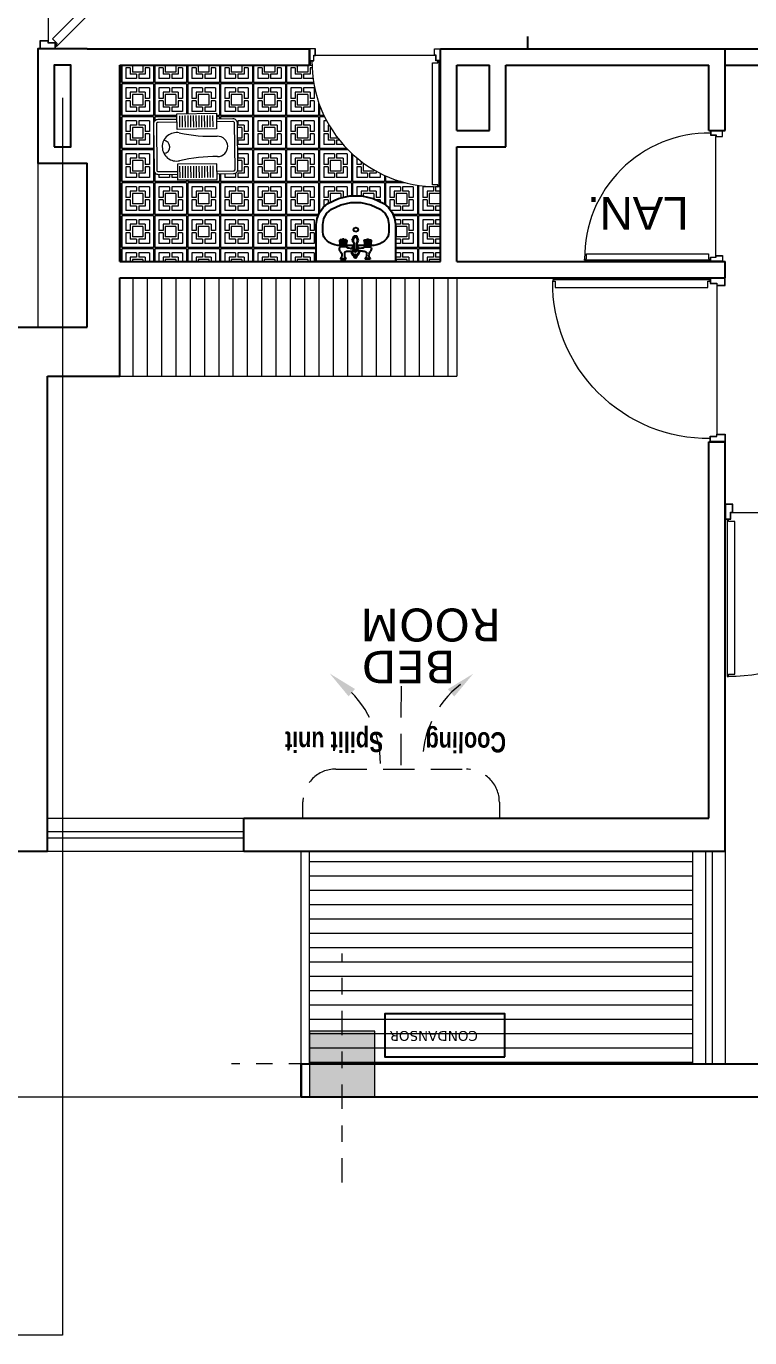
# Model space of a CAD drawing. Header units: inches. Extents: x 70 to 1974, y -315 to 363.
# Drawn here: x 533.98 to 538.4, y -187.96 to -179.96 of the extents above; entities that cross this region are included whole.
import ezdxf

# ---------------------------------------------------------------- set-up
doc = ezdxf.new("R2010")
doc.units = ezdxf.units.IN
doc.header["$MEASUREMENT"] = 0
for name, pattern in [('DASHDOT', [1, 0.5, -0.25, 0, -0.25]), ('DASHED2', [9.525, 6.35, -3.175]), ('HIDDEN', [0.375, 0.25, -0.125])]:
    doc.linetypes.add(name, pattern=pattern)
for name, color, linetype, lineweight in [('1', 19, 'Continuous', 5), ('FURN', 155, 'Continuous', 13), ('hidden line', 252, 'Continuous', 5), ('LAYER1', 8, 'Continuous', 9)]:
    doc.layers.add(name, color=color, linetype=linetype, lineweight=lineweight)
doc.layers.add('AX', color=7, linetype='Continuous', lineweight=18, true_color=0xb7ad8f)
doc.layers.add('moble', color=7, linetype='Continuous', lineweight=5, true_color=0x32414e)
for name, color, linetype in [('fer', 8, 'Continuous'), ('HID', 5, 'HIDDEN'), ('LNS', 55, 'Continuous')]:
    doc.layers.add(name, color=color, linetype=linetype)
doc.styles.add('Italic', font='italic.shx', dxfattribs={"height": 0.7})
doc.styles.get("Standard").update_dxf_attribs({"font": 'arial.ttf'})
doc.styles.add('STYLE7', font='verdana.ttf')

# ---------------------------------------------------------------- blocks, each defined once
blk = doc.blocks.new('DBLDR120K')
at = {"linetype": 'Continuous'}
for p, q in [((-1.1397, -0.0777), (-1.1686, -0.1067)), ((-0.4028, -0.4202), (-0.0603, -0.0777)), ((-0.0603, -0.0777), (-0.0314, -0.1067)), ((-1.18, -0.096), (-1.1857, -0.1017)), ((-1.1857, -0.1017), (-0.9948, -0.2926)), ((-1.169, -0.107), (-1.18, -0.096)), ((-0.0143, -0.1017), (-0.3678, -0.4552)), ((-0.031, -0.107), (-0.02, -0.096)), ((-0.02, -0.096), (-0.0143, -0.1017)), ((-1.0001, -0.2759), (-0.9708, -0.2466)), ((-0.9891, -0.287), (-1.0001, -0.2759)), ((-0.9948, -0.2926), (-0.9891, -0.287)), ((-0.6393, -0.6567), (-0.4028, -0.4202)), ((-0.3678, -0.4552), (-0.6153, -0.7027)), ((-0.61, -0.686), (-0.6393, -0.6567)), ((-0.621, -0.697), (-0.61, -0.686)), ((-0.6153, -0.7027), (-0.621, -0.697))]:
    blk.add_line(p, q, dxfattribs=at)
for p, q in [((-1.1519, -0.0545), (-0.9381, -0.0545)), ((-1.1397, -0.0777), (-0.9708, -0.2466)), ((-0.0481, -0.0545), (-0.8419, -0.0545))]:
    blk.add_line(p, q)
for points in [[(-1.1519, -0.0545), (-1.1519, 0), (-1.2, 0), (-1.2, -0.096), (-1.1644, -0.096), (-1.1644, -0.0545)], [(-0.9381, -0.0545), (-0.9381, 0), (-0.89, 0), (-0.89, -0.096), (-0.9256, -0.096), (-0.9256, -0.0545)], [(-0.8419, -0.0545), (-0.8419, 0), (-0.89, 0), (-0.89, -0.096), (-0.8544, -0.096), (-0.8544, -0.0545)], [(-0.0481, -0.0545), (-0.0481, 0), (0, 0), (0, -0.096), (-0.0356, -0.096), (-0.0356, -0.0545)], [(-1.1539, -0.0525), (-1.1539, -0.002), (-1.198, -0.002), (-1.198, -0.094), (-1.1664, -0.094), (-1.1664, -0.0525)], [(-0.9361, -0.0525), (-0.9361, -0.002), (-0.892, -0.002), (-0.892, -0.094), (-0.9236, -0.094), (-0.9236, -0.0525)], [(-0.8439, -0.0525), (-0.8439, -0.002), (-0.888, -0.002), (-0.888, -0.094), (-0.8564, -0.094), (-0.8564, -0.0525)], [(-0.0461, -0.0525), (-0.0461, -0.002), (-0.002, -0.002), (-0.002, -0.094), (-0.0336, -0.094), (-0.0336, -0.0525)]]:
    blk.add_lwpolyline(points, close=True, dxfattribs=at)
for centre, radius, start, end in [((-1.6655, -0.1105), 0.7756, 8.04146, 8.19069), ((-0.1145, -0.1105), 0.7756, 171.80931, 171.95854), ((-1.154, -0.0815), 0.2645, 300.4974, 3.14148), ((-0.1145, -0.1105), 0.7756, 178.92853, 233.96606)]:
    blk.add_arc(centre, radius, start, end)
blk = doc.blocks.new('DR100K')
at = {"color": 0}
blk.add_line((-0.0463, -0.0524), (-0.9537, -0.0524), dxfattribs=at)
at = {"color": 0, "linetype": 'Continuous'}
for p, q in [((-0.0591, -0.5731), (-0.0591, -0.1073)), ((-0.0591, -0.1073), (-0.0197, -0.1073)), ((-0.0192, -0.1073), (-0.0192, -0.0923)), ((-0.0192, -0.0923), (-0.0115, -0.0923)), ((-0.0115, -0.0923), (-0.0115, -0.5731)), ((-0.0591, -1.0389), (-0.0591, -0.5731)), ((-0.0115, -0.5731), (-0.0115, -1.0539)), ((-0.0197, -1.0389), (-0.0591, -1.0389)), ((-0.0192, -1.0539), (-0.0192, -1.0389)), ((-0.0115, -1.0539), (-0.0192, -1.0539))]:
    blk.add_line(p, q, dxfattribs=at)
for points in [[(-0.9537, -0.0524), (-0.9537, 0), (-1, 0), (-1, -0.0923), (-0.9658, -0.0923), (-0.9658, -0.0524)], [(-0.0463, -0.0524), (-0.0463, 0), (0, 0), (0, -0.0923), (-0.0342, -0.0923), (-0.0342, -0.0524)], [(-0.9557, -0.0505), (-0.9557, -0.0019), (-0.9981, -0.0019), (-0.9981, -0.0904), (-0.9677, -0.0904), (-0.9677, -0.0505)], [(-0.0443, -0.0505), (-0.0443, -0.0019), (-0.0019, -0.0019), (-0.0019, -0.0904), (-0.0323, -0.0904), (-0.0323, -0.0505)]]:
    blk.add_lwpolyline(points, close=True, dxfattribs=at)
blk.add_arc((-0.0294, -0.1026), 0.9514, 179.3821, 270.61611, dxfattribs=at)
blk = doc.blocks.new('KHALAF')
at = {"layer": 'LAYER1', "linetype": 'Continuous'}
for p, q in [((-0.4621, -0.1855), (-0.3784, -0.1855)), ((-0.0131, -0.1855), (-0.0968, -0.1855)), ((-0.4621, -0.2055), (-0.3784, -0.2055)), ((-0.4621, -0.2255), (-0.3784, -0.2255)), ((-0.4621, -0.2455), (-0.3784, -0.2455)), ((-0.4621, -0.2655), (-0.3784, -0.2655)), ((-0.0131, -0.2055), (-0.0968, -0.2055)), ((-0.0131, -0.2255), (-0.0968, -0.2255)), ((-0.0131, -0.2455), (-0.0968, -0.2455)), ((-0.0131, -0.2655), (-0.0968, -0.2655)), ((-0.4621, -0.2855), (-0.3784, -0.2855)), ((-0.4621, -0.3055), (-0.3784, -0.3055)), ((-0.4621, -0.3255), (-0.3784, -0.3255)), ((-0.4621, -0.3455), (-0.3784, -0.3455)), ((-0.4621, -0.3655), (-0.3784, -0.3655)), ((-0.0131, -0.2855), (-0.0968, -0.2855)), ((-0.0131, -0.3055), (-0.0968, -0.3055)), ((-0.0131, -0.3255), (-0.0968, -0.3255)), ((-0.0131, -0.3455), (-0.0968, -0.3455)), ((-0.0131, -0.3655), (-0.0968, -0.3655)), ((-0.4621, -0.3855), (-0.3784, -0.3855)), ((-0.4621, -0.4055), (-0.3784, -0.4055)), ((-0.4621, -0.4255), (-0.3784, -0.4255)), ((-0.0131, -0.3855), (-0.0968, -0.3855)), ((-0.0131, -0.4055), (-0.0968, -0.4055)), ((-0.0131, -0.4255), (-0.0968, -0.4255))]:
    blk.add_line(p, q, dxfattribs=at)
for points in [[(-0.4376, -0.1681), (-0.4376, -0.0312, -0.414214), (-0.4076, -0.0012), (-0.0676, -0.0012, -0.414214), (-0.0376, -0.0312), (-0.0376, -0.1681, -0.414214)], [(-0.4176, -0.1681), (-0.4176, -0.0312, -0.414214), (-0.4076, -0.0212), (-0.0676, -0.0212, -0.414214), (-0.0576, -0.0312), (-0.0576, -0.1681, -0.414214)], [(-0.0376, -0.4529), (-0.0376, -0.5712, -0.414214), (-0.0676, -0.6012), (-0.4076, -0.6012, -0.414214), (-0.4376, -0.5712), (-0.4376, -0.4529)], [(-0.0576, -0.4529), (-0.0576, -0.5712, -0.414214), (-0.0676, -0.5812), (-0.4076, -0.5812, -0.414214), (-0.4176, -0.5712)], [(-0.4176, -0.5712), (-0.4176, -0.4529, -0.414214)]]:
    blk.add_lwpolyline(points, format="xyb", dxfattribs=at)
for points in [[(-0.4768, -0.1681), (-0.4768, -0.4529), (-0.3637, -0.4529), (-0.3637, -0.1681)], [(0.0017, -0.1681), (0.0017, -0.4529), (-0.1114, -0.4529), (-0.1114, -0.1681)]]:
    blk.add_lwpolyline(points, close=True, dxfattribs=at)
for centre, radius, start, end in [((-0.2376, -0.1621), 0.1027, 90, 192.24542), ((-0.2376, -0.0655), 0.0484, 186.9447, 353.0553), ((-0.2376, -0.1621), 0.1027, 347.75458, 90), ((-1.5093, -0.4381), 1.1986, 359.0688, 12.24542), ((1.0341, -0.4381), 1.1986, 167.75458, 180.9312), ((-0.2376, -0.4588), 0.0733, 179.0688, 270), ((-0.2376, -0.4588), 0.0733, 270, 0.9312)]:
    blk.add_arc(centre, radius, start, end, dxfattribs=at)
blk = doc.blocks.new('DASTSHO')
at = {"layer": 'fer', "linetype": 'Continuous'}
h = blk.add_hatch(dxfattribs=at)
h.set_pattern_fill('EMPTY_FILL', color=256, scale=1000000.0, style=0)
h.set_pattern_definition([(0, (1000000, 1000000), (0, 1000000), [1e-05, -1000000])])
h.paths.add_polyline_path([(-0.3, 0), (-0.3, -0.28), (-0.2973, -0.3116), (-0.2894, -0.3424), (-0.2764, -0.3713), (-0.2586, -0.3976), (-0.2368, -0.4206), (-0.2113, -0.4396), (-0.145, -0.4727), (-0.0738, -0.4931), (0, -0.4999), (0.0738, -0.4931), (0.145, -0.4727), (0.2113, -0.4396), (0.2368, -0.4206), (0.2586, -0.3976), (0.2764, -0.3713), (0.2894, -0.3424), (0.2973, -0.3116), (0.3, -0.28), (0.3, 0)], flags=0)
at = {"layer": 'fer', "linetype": 'ByBlock'}
for p, q in [((-0.3, 0), (-0.3, -0.28)), ((-0.27, 0), (-0.3, 0)), ((0.27, 0), (-0.27, 0)), ((0.3, 0), (0.27, 0)), ((0.3, -0.28), (0.3, 0)), ((-0.2417, -0.1886), (-0.2479, -0.206)), ((-0.2315, -0.1722), (-0.2417, -0.1886)), ((-0.2177, -0.1575), (-0.2315, -0.1722)), ((-0.2007, -0.1447), (-0.2177, -0.1575)), ((-0.181, -0.1344), (-0.2007, -0.1447)), ((-0.1592, -0.1267), (-0.181, -0.1344)), ((-0.136, -0.1221), (-0.1592, -0.1267)), ((-0.112, -0.1205), (-0.136, -0.1221)), ((-0.0138, -0.1205), (-0.112, -0.1205)), ((0.112, -0.1205), (0.0075, -0.1205)), ((0.136, -0.1221), (0.112, -0.1205)), ((0.1592, -0.1267), (0.136, -0.1221)), ((0.181, -0.1344), (0.1592, -0.1267)), ((0.2007, -0.1447), (0.181, -0.1344)), ((0.2177, -0.1575), (0.2007, -0.1447)), ((0.2315, -0.1722), (0.2177, -0.1575)), ((0.2417, -0.1886), (0.2315, -0.1722)), ((0.2479, -0.206), (0.2417, -0.1886)), ((-0.2479, -0.206), (-0.25, -0.224)), ((-0.25, -0.224), (-0.25, -0.28)), ((0.25, -0.224), (0.2479, -0.206)), ((0.25, -0.28), (0.25, -0.224))]:
    blk.add_line(p, q, dxfattribs=at)
at = {"layer": 'fer'}
for p, q in [((-0.1161, -0.0184), (-0.0761, -0.0184)), ((-0.1161, -0.0234), (-0.1161, -0.0184)), ((-0.1161, -0.0234), (-0.0761, -0.0234)), ((-0.1161, -0.0234), (-0.1061, -0.0384)), ((-0.1061, -0.0471), (-0.1061, -0.0384)), ((-0.0761, -0.0234), (-0.0861, -0.0384)), ((-0.0861, -0.0709), (-0.0861, -0.0384)), ((-0.0761, -0.0234), (-0.0761, -0.0184)), ((-0.0571, -0.0795), (-0.0229, -0.0795)), ((-0.0142, -0.1177), (-0.026, -0.0656)), ((-0.0161, -0.0545), (0.0098, -0.0545)), ((-0.0117, -0.1399), (-0.0115, -0.0831)), ((0.0054, -0.1399), (0.0052, -0.0831)), ((0.0079, -0.1177), (0.0197, -0.0656)), ((0.0508, -0.0795), (0.0166, -0.0795)), ((0.0698, -0.0234), (0.0698, -0.0184)), ((0.1098, -0.0184), (0.0698, -0.0184)), ((0.0698, -0.0234), (0.0798, -0.0384)), ((0.1098, -0.0234), (0.0698, -0.0234)), ((0.0798, -0.0709), (0.0798, -0.0384)), ((0.1098, -0.0234), (0.0998, -0.0384)), ((0.0998, -0.0471), (0.0998, -0.0384)), ((0.1098, -0.0234), (0.1098, -0.0184)), ((-0.1236, -0.1037), (-0.1179, -0.1127)), ((-0.1231, -0.1604), (-0.1231, -0.153)), ((-0.1228, -0.153), (-0.1179, -0.1214)), ((-0.1228, -0.1604), (-0.1228, -0.153)), ((-0.1202, -0.153), (-0.1158, -0.1214)), ((-0.1202, -0.1604), (-0.1202, -0.153)), ((-0.0731, -0.1644), (-0.1191, -0.1644)), ((-0.1148, -0.1214), (-0.1189, -0.153)), ((-0.1189, -0.1604), (-0.1189, -0.153)), ((-0.1179, -0.1214), (-0.1179, -0.1127)), ((-0.0743, -0.1127), (-0.1179, -0.1127)), ((-0.1179, -0.153), (-0.1139, -0.1214)), ((-0.0743, -0.1214), (-0.1179, -0.1214)), ((-0.1179, -0.1604), (-0.1179, -0.153)), ((-0.1128, -0.1214), (-0.1164, -0.153)), ((-0.1164, -0.1604), (-0.1164, -0.153)), ((-0.1152, -0.153), (-0.1118, -0.1214)), ((-0.1152, -0.1604), (-0.1152, -0.153)), ((-0.1135, -0.153), (-0.1104, -0.1214)), ((-0.1135, -0.1604), (-0.1135, -0.153)), ((-0.1085, -0.153), (-0.1064, -0.1214)), ((-0.1085, -0.1644), (-0.1085, -0.153)), ((-0.1055, -0.153), (-0.1041, -0.1214)), ((-0.1055, -0.1644), (-0.1055, -0.153)), ((-0.1051, -0.1654), (-0.1051, -0.1644)), ((-0.1018, -0.1214), (-0.1027, -0.153)), ((-0.1027, -0.1644), (-0.1027, -0.153)), ((-0.0911, -0.1694), (-0.1011, -0.1694)), ((-0.0982, -0.153), (-0.0982, -0.1214)), ((-0.0982, -0.1644), (-0.0982, -0.153)), ((-0.0982, -0.1644), (-0.0982, -0.153)), ((-0.0961, -0.1644), (-0.0961, -0.1214)), ((-0.094, -0.153), (-0.094, -0.1214)), ((-0.094, -0.1644), (-0.094, -0.153)), ((-0.0904, -0.1214), (-0.0895, -0.153)), ((-0.0895, -0.1644), (-0.0895, -0.153)), ((-0.0867, -0.153), (-0.0881, -0.1214)), ((-0.0871, -0.1654), (-0.0871, -0.1644)), ((-0.0867, -0.1644), (-0.0867, -0.153)), ((-0.0837, -0.153), (-0.0858, -0.1214)), ((-0.0837, -0.1644), (-0.0837, -0.153)), ((-0.0787, -0.153), (-0.0817, -0.1214)), ((-0.077, -0.153), (-0.0804, -0.1214)), ((-0.0794, -0.1214), (-0.0758, -0.153)), ((-0.0787, -0.1604), (-0.0787, -0.153)), ((-0.0743, -0.153), (-0.0783, -0.1214)), ((-0.0774, -0.1214), (-0.0733, -0.153)), ((-0.077, -0.1604), (-0.077, -0.153)), ((-0.072, -0.153), (-0.0764, -0.1214)), ((-0.0758, -0.1604), (-0.0758, -0.153)), ((-0.0729, -0.1114), (-0.0743, -0.1127)), ((-0.0743, -0.1214), (-0.0743, -0.1127)), ((-0.0694, -0.153), (-0.0743, -0.1214)), ((-0.0743, -0.1604), (-0.0743, -0.153)), ((-0.0733, -0.1604), (-0.0733, -0.153)), ((-0.072, -0.1604), (-0.072, -0.153)), ((-0.0694, -0.1604), (-0.0694, -0.153)), ((-0.0691, -0.1604), (-0.0691, -0.153)), ((-0.0611, -0.1037), (-0.0661, -0.1057)), ((-0.0404, -0.0995), (-0.0184, -0.0995)), ((-0.0279, -0.1595), (-0.0128, -0.1962)), ((-0.0128, -0.1962), (0.0065, -0.1962)), ((0.0216, -0.1595), (0.0065, -0.1962)), ((0.0341, -0.0995), (0.012, -0.0995)), ((0.0548, -0.1037), (0.0598, -0.1057)), ((0.0628, -0.1604), (0.0628, -0.153)), ((0.0631, -0.153), (0.068, -0.1214)), ((0.0631, -0.1604), (0.0631, -0.153)), ((0.0656, -0.153), (0.07, -0.1214)), ((0.0656, -0.1604), (0.0656, -0.153)), ((0.0665, -0.1114), (0.068, -0.1127)), ((0.0668, -0.1644), (0.1128, -0.1644)), ((0.0711, -0.1214), (0.067, -0.153)), ((0.067, -0.1604), (0.067, -0.153)), ((0.068, -0.1127), (0.1115, -0.1127)), ((0.068, -0.1214), (0.068, -0.1127)), ((0.068, -0.1214), (0.1115, -0.1214)), ((0.068, -0.153), (0.0719, -0.1214)), ((0.068, -0.1604), (0.068, -0.153)), ((0.0731, -0.1214), (0.0694, -0.153)), ((0.0694, -0.1604), (0.0694, -0.153)), ((0.0707, -0.153), (0.0741, -0.1214)), ((0.0707, -0.1604), (0.0707, -0.153)), ((0.0724, -0.153), (0.0754, -0.1214)), ((0.0724, -0.1604), (0.0724, -0.153)), ((0.0774, -0.153), (0.0794, -0.1214)), ((0.0774, -0.1644), (0.0774, -0.153)), ((0.0803, -0.153), (0.0818, -0.1214)), ((0.0803, -0.1644), (0.0803, -0.153)), ((0.0808, -0.1654), (0.0808, -0.1644)), ((0.084, -0.1214), (0.0831, -0.153)), ((0.0831, -0.1644), (0.0831, -0.153)), ((0.0848, -0.1694), (0.0948, -0.1694)), ((0.0877, -0.153), (0.0877, -0.1214)), ((0.0877, -0.1644), (0.0877, -0.153)), ((0.0898, -0.1644), (0.0898, -0.1214)), ((0.0918, -0.153), (0.0919, -0.1214)), ((0.0918, -0.1644), (0.0918, -0.153)), ((0.0918, -0.1644), (0.0918, -0.153)), ((0.0955, -0.1214), (0.0964, -0.153)), ((0.0964, -0.1644), (0.0964, -0.153)), ((0.0992, -0.153), (0.0978, -0.1214)), ((0.0988, -0.1654), (0.0988, -0.1644)), ((0.0992, -0.1644), (0.0992, -0.153)), ((0.1022, -0.153), (0.1001, -0.1214)), ((0.1022, -0.1644), (0.1022, -0.153)), ((0.1072, -0.153), (0.1041, -0.1214)), ((0.1089, -0.153), (0.1055, -0.1214)), ((0.1065, -0.1214), (0.1101, -0.153)), ((0.1072, -0.1604), (0.1072, -0.153)), ((0.1115, -0.153), (0.1076, -0.1214)), ((0.1084, -0.1214), (0.1126, -0.153)), ((0.1089, -0.1604), (0.1089, -0.153)), ((0.1139, -0.153), (0.1095, -0.1214)), ((0.1101, -0.1604), (0.1101, -0.153)), ((0.1173, -0.1037), (0.1115, -0.1127)), ((0.1115, -0.1214), (0.1115, -0.1127)), ((0.1165, -0.153), (0.1115, -0.1214)), ((0.1115, -0.1604), (0.1115, -0.153)), ((0.1126, -0.1604), (0.1126, -0.153)), ((0.1139, -0.1604), (0.1139, -0.153)), ((0.1165, -0.1604), (0.1165, -0.153)), ((0.1168, -0.1604), (0.1168, -0.153))]:
    blk.add_line(p, q, dxfattribs=at)
at = {"layer": 'fer', "linetype": 'ByBlock'}
for points in [[(-0.3, -0.28), (-0.294, -0.3272), (-0.2764, -0.3713), (-0.2482, -0.4096), (-0.2113, -0.4396)], [(-0.25, -0.28), (-0.2422, -0.3258), (-0.2197, -0.3664), (-0.1849, -0.3972)], [(0.1849, -0.3972), (0.2197, -0.3664), (0.2422, -0.3258), (0.25, -0.28)], [(0.2113, -0.4396), (0.2482, -0.4096), (0.2764, -0.3713), (0.294, -0.3272), (0.3, -0.28)], [(-0.1849, -0.3972), (-0.1147, -0.4307), (-0.0389, -0.4478), (0.0389, -0.4478), (0.1147, -0.4307), (0.1849, -0.3972)], [(-0.2113, -0.4396), (-0.1311, -0.4779), (-0.0444, -0.4975), (0.0444, -0.4975), (0.1311, -0.4779), (0.2113, -0.4396)]]:
    blk.add_lwpolyline(points, dxfattribs=at)
blk.add_lwpolyline([(0, -0.224), (-0.0124, -0.2291), (-0.0175, -0.2415), (-0.0124, -0.2539), (0, -0.259), (0.0124, -0.2539), (0.0175, -0.2415), (0.0124, -0.2291)], close=True, dxfattribs=at)
blk.add_lwpolyline([(0, -0.224), (-0.0124, -0.2291), (-0.0175, -0.2415), (-0.0124, -0.2539), (0, -0.259), (0.0124, -0.2539), (0.0175, -0.2415), (0.0124, -0.2291)], close=True, dxfattribs=at)
at = {"layer": 'fer'}
for centre, radius in [((-0.0032, -0.0409), 0.0131), ((-0.0032, -0.0831), 0.00838), ((-0.0032, -0.0409), 0.00814), ((-0.0032, -0.0831), 0.00638)]:
    blk.add_circle(centre, radius, dxfattribs=at)
for centre, radius, start, end in [((-0.0961, -0.0973), 0.0282, 140.08757, 192.9962), ((-0.1561, -0.0471), 0.05, 320.08757, 0), ((-0.0961, -0.0973), 0.0282, 60.12195, 69.2491), ((-0.0571, -0.0295), 0.05, 240.12195, 270), ((-0.0032, -0.068), 0.0279, 117.5903, 204.3145), ((-0.0161, -0.0645), 0.01, 90, 186.46452), ((-0.0032, -0.068), 0.0279, 335.6855, 62.4097), ((0.0098, -0.0645), 0.01, 353.53548, 90), ((0.0508, -0.0295), 0.05, 270, 299.87805), ((0.0898, -0.0973), 0.0282, 110.7509, 119.87805), ((0.1498, -0.0471), 0.05, 180, 219.91243), ((0.0898, -0.0973), 0.0282, 347.0038, 39.91243), ((-0.1191, -0.1604), 0.004, 180, 270), ((-0.1188, -0.1604), 0.004, 180, 270), ((-0.1162, -0.1604), 0.004, 180, 270), ((-0.1149, -0.1604), 0.004, 180, 270), ((-0.1139, -0.1604), 0.004, 180, 270), ((-0.1124, -0.1604), 0.004, 180, 270), ((-0.1112, -0.1604), 0.004, 180, 270), ((-0.1095, -0.1604), 0.004, 180, 270), ((-0.1011, -0.1654), 0.004, 180, 270), ((-0.0911, -0.1654), 0.004, 270, 0), ((-0.0827, -0.1604), 0.004, 270, 0), ((-0.081, -0.1604), 0.004, 270, 0), ((-0.0798, -0.1604), 0.004, 270, 0), ((-0.0783, -0.1604), 0.004, 270, 0), ((-0.0773, -0.1604), 0.004, 270, 0), ((-0.076, -0.1604), 0.004, 270, 0), ((-0.0734, -0.1604), 0.004, 270, 0), ((-0.0731, -0.1604), 0.004, 270, 0), ((-0.0404, -0.1495), 0.05, 90, 130.39833), ((-0.0032, -0.0914), 0.0279, 196.94333, 246.18728), ((-0.0679, -0.1231), 0.0542, 317.6979, 11.29112), ((0.0251, -0.1613), 0.0425, 149.79225, 221.21885), ((-0.0032, -0.186), 0.005, 221.21885, 318.78115), ((-0.0314, -0.1613), 0.0425, 318.78115, 30.20775), ((0.0616, -0.1231), 0.0542, 168.70888, 222.3021), ((-0.0032, -0.0914), 0.0279, 293.81272, 343.05667), ((0.0341, -0.1495), 0.05, 49.60167, 90), ((0.0668, -0.1604), 0.004, 180, 270), ((0.0671, -0.1604), 0.004, 180, 270), ((0.0696, -0.1604), 0.004, 180, 270), ((0.071, -0.1604), 0.004, 180, 270), ((0.072, -0.1604), 0.004, 180, 270), ((0.0734, -0.1604), 0.004, 180, 270), ((0.0747, -0.1604), 0.004, 180, 270), ((0.0764, -0.1604), 0.004, 180, 270), ((0.0848, -0.1654), 0.004, 180, 270), ((0.0948, -0.1654), 0.004, 270, 0), ((0.1032, -0.1604), 0.004, 270, 0), ((0.1049, -0.1604), 0.004, 270, 0), ((0.1061, -0.1604), 0.004, 270, 0), ((0.1075, -0.1604), 0.004, 270, 0), ((0.1086, -0.1604), 0.004, 270, 0), ((0.1099, -0.1604), 0.004, 270, 0), ((0.1125, -0.1604), 0.004, 270, 0), ((0.1128, -0.1604), 0.004, 270, 0)]:
    blk.add_arc(centre, radius, start, end, dxfattribs=at)
blk = doc.blocks.new('k1')
at = {"true_color": 0x636466}
h = blk.add_hatch(color=251, dxfattribs=at)
h.dxf.hatch_style = 1
h.paths.add_polyline_path([(-461.0846, -161.5584), (-462.6065, -161.5584), (-462.6065, -162.181), (-462.6065, -162.181), (-462.6065, -162.3188), (-462.4682, -162.3188), (-462.4682, -161.6968), (-461.2229, -161.6968), (-461.2229, -162.942), (-461.0846, -162.942), (-461.0846, -162.8037)])
h.paths.add_polyline_path([(-460.3927, -161.6968), (-459.1475, -161.6968), (-459.1475, -162.942), (-457.907, -162.942), (-457.907, -162.8037), (-459.0091, -162.8037), (-459.0091, -161.5584), (-460.5311, -161.5584), (-460.5311, -162.181), (-461.0846, -162.181), (-461.0846, -162.3194), (-460.3927, -162.3194)])
h.paths.add_polyline_path([(-459.7009, -162.3194), (-459.1475, -162.3194), (-459.1475, -162.181), (-459.8393, -162.181), (-459.8393, -162.8037), (-461.0846, -162.8037), (-461.0846, -162.942), (-459.7009, -162.942)], flags=17)
h.paths.add_polyline_path([(-458.3173, -161.6968), (-457.072, -161.6968), (-457.0735, -162.2633), (-457.0043, -162.2633), (-456.9351, -162.2631), (-456.9337, -161.5584), (-458.4557, -161.5584), (-458.4557, -162.181), (-459.0091, -162.181), (-459.0091, -162.3194), (-458.3173, -162.3194)])
h.paths.add_polyline_path([(-457.434, -165.0145), (-453.6596, -165.0145), (-453.6596, -164.5635), (-457.434, -164.5635)], flags=9)
h.paths.add_polyline_path([(-466.4646, -178.781), (-469.7624, -178.781), (-469.7624, -178.172), (-466.4646, -178.172)], flags=9)
h.paths.add_polyline_path([(-465.7865, -177.1188), (-468.3426, -177.1188), (-468.3426, -176.3458), (-465.7865, -176.3458)], flags=9)
h.paths.add_polyline_path([(-466.6372, -172.2588), (-468.4262, -172.2588), (-468.4262, -171.5854), (-466.6372, -171.5854)], flags=9)
h.paths.add_polyline_path([(-467.4058, -174.7927), (-469.1563, -174.7927), (-469.1563, -174.3652), (-467.4058, -174.3652)], flags=9)
h.paths.add_polyline_path([(-466.5791, -173.4899), (-469.3301, -173.4899), (-469.3301, -173.0249), (-466.5791, -173.0249)], flags=9)
h.paths.add_polyline_path([(-469.0047, -195.6182), (-468.5367, -195.6499), (-468.4415, -195.1099), (-468.9095, -195.0782)], flags=9)
h.paths.add_polyline_path([(-465.4248, -183.2086), (-468.8542, -183.2375), (-468.859, -182.6675), (-465.4296, -182.6386)], flags=9)
h.paths.add_polyline_path([(-469.3327, -170.5279), (-465.1389, -170.5279), (-465.1389, -170.0268), (-469.3327, -170.0268)], flags=9)
h.paths.add_polyline_path([(-469.4484, -194.8322), (-468.9804, -194.864), (-468.8852, -194.324), (-469.3532, -194.2922)], flags=9)
h.paths.add_polyline_path([(-467.2761, -194.8572), (-468.7185, -194.8693), (-468.7236, -194.2619), (-467.2812, -194.2497)], flags=9)
h.paths.add_polyline_path([(-464.4483, -194.8452), (-465.6532, -194.8554), (-465.658, -194.2854), (-464.4531, -194.2752)], flags=9)
h.paths.add_polyline_path([(-466.8236, -194.8161), (-465.8001, -194.8479), (-465.7049, -194.3079), (-466.7283, -194.2761)], flags=9)
h.paths.add_polyline_path([(-468.6542, -184.4538), (-467.9788, -184.4761), (-467.9121, -184.093), (-468.5875, -184.0708)], flags=9)
h.paths.add_polyline_path([(-468.0005, -184.2226), (-467.9115, -184.2308), (-467.8869, -184.09), (-467.976, -184.0818)], flags=9)
h.paths.add_polyline_path([(-469.3709, -184.1154), (-469.3068, -184.1217), (-469.2877, -184.0123), (-469.3518, -184.0059)], flags=9)
h.paths.add_polyline_path([(-469.4589, -184.4456), (-469.3558, -184.4539), (-469.3307, -184.3103), (-469.4338, -184.3019)], flags=9)
h.paths.add_polyline_path([(-469.5642, -184.3939), (-468.6423, -184.4137), (-468.583, -184.0728), (-469.5048, -184.053)], flags=9)
h.paths.add_polyline_path([(-468.6139, -183.8392), (-467.9386, -183.8615), (-467.8718, -183.4785), (-468.5472, -183.4562)], flags=9)
h.paths.add_polyline_path([(-467.9602, -183.5893), (-467.8711, -183.5975), (-467.8466, -183.4567), (-467.9356, -183.4486)], flags=9)
h.paths.add_polyline_path([(-469.3753, -183.5029), (-469.3112, -183.5093), (-469.2922, -183.3999), (-469.3563, -183.3935)], flags=9)
h.paths.add_polyline_path([(-469.4633, -183.8331), (-469.3602, -183.8415), (-469.3352, -183.6978), (-469.4383, -183.6895)], flags=9)
h.paths.add_polyline_path([(-469.5687, -183.7814), (-468.6468, -183.8012), (-468.5875, -183.4604), (-469.5093, -183.4406)], flags=9)
h.paths.add_polyline_path([(-464.47, -193.0711), (-466.41, -193.0875), (-466.415, -192.4875), (-464.4751, -192.4711)], flags=9)
h.paths.add_polyline_path([(-464.4471, -179.8895), (-467.4444, -179.9148), (-467.4494, -179.3223), (-464.4521, -179.297)], flags=9)
h.paths.add_polyline_path([(-464.457, -175.972), (-466.6844, -175.9908), (-466.6894, -175.3983), (-464.462, -175.3795)], flags=9)
h.paths.add_polyline_path([(-464.4659, -178.7758), (-466.5484, -178.7933), (-466.5535, -178.1859), (-464.4711, -178.1683)], flags=9)
h.paths.add_polyline_path([(-464.4666, -174.8525), (-466.289, -174.8679), (-466.294, -174.2754), (-464.4716, -174.26)], flags=9)
h.paths.add_polyline_path([(-464.4687, -173.5351), (-466.4711, -173.552), (-466.476, -172.9745), (-464.4735, -172.9576)], flags=9)
h.paths.add_polyline_path([(-464.498, -172.0947), (-465.5354, -172.1034), (-465.539, -171.6759), (-464.5016, -171.6672)], flags=9)
h.paths.add_polyline_path([(-464.487, -190.9788), (-466.5209, -190.9788), (-466.5209, -190.4838), (-464.487, -190.4838)], flags=9)
h.paths.add_polyline_path([(-464.361, -186.5578), (-469.8351, -186.604), (-469.84, -186.0269), (-464.3658, -185.9807)], flags=9)
h.paths.add_polyline_path([(-464.4788, -192.0283), (-465.4211, -192.0283), (-465.4211, -191.4476), (-464.4788, -191.4476)], flags=9)
h.paths.add_polyline_path([(-464.4729, -195.6192), (-466.4129, -195.6356), (-466.4173, -195.1106), (-464.4774, -195.0942)], flags=9)
h.paths.add_polyline_path([(-467.7853, -195.7628), (-468.3703, -195.7628), (-468.3703, -194.9678), (-467.7853, -194.9678)], flags=9)
h.paths.add_polyline_path([(-466.5666, -185.6325), (-467.5813, -185.6325), (-467.5813, -185.1645), (-466.5666, -185.1645)], flags=9)
h.paths.add_polyline_path([(-464.4327, -185.5774), (-466.2107, -185.5924), (-466.2141, -185.194), (-464.436, -185.179)], flags=9)
h.paths.add_polyline_path([(-465.6546, -185.0812), (-469.0091, -185.0812), (-469.0091, -184.6089), (-465.6546, -184.6089)], flags=9)
h.paths.add_polyline_path([(-466.2428, -184.4307), (-467.9102, -184.4448), (-467.9133, -184.0854), (-466.2458, -184.0713)], flags=9)
h.paths.add_polyline_path([(-466.2566, -183.7842), (-467.5346, -183.795), (-467.538, -183.3956), (-466.2599, -183.3848)], flags=9)
h.paths.add_polyline_path([(-465.0273, -184.3294), (-465.4483, -184.3329), (-465.4513, -183.9785), (-465.0303, -183.9749)], flags=9)
h.paths.add_polyline_path([(-464.3973, -183.8968), (-466.0498, -183.9107), (-466.0528, -183.5562), (-464.4003, -183.5423)], flags=9)
h.paths.add_polyline_path([(-464.455, -185.0631), (-465.6467, -185.0732), (-465.6499, -184.6851), (-464.4582, -184.6751)], flags=9)
h.paths.add_polyline_path([(-469.6945, -185.0329), (-469.0256, -185.0536), (-468.9633, -184.7007), (-469.6323, -184.6799)], flags=9)
h.paths.add_polyline_path([(-454.5593, -188.4483), (-454.6086, -188.4483), (-454.6086, -188.3003), (-454.5593, -188.3003)], flags=9)
h.paths.add_polyline_path([(-453.4972, -188.5378), (-454.5503, -188.5378), (-454.5503, -188.1414), (-453.4972, -188.1414)], flags=9)
h.paths.add_polyline_path([(-454.1227, -187.4118), (-454.172, -187.4118), (-454.172, -187.2638), (-454.1227, -187.2638)], flags=9)
h.paths.add_polyline_path([(-453.4705, -187.5187), (-454.1053, -187.5187), (-454.1053, -187.0937), (-453.4705, -187.0937)], flags=9)
h.paths.add_polyline_path([(-453.9631, -180.2095), (-454.0124, -180.2095), (-454.0124, -180.0615), (-453.9631, -180.0615)], flags=9)
h.paths.add_polyline_path([(-453.745, -181.0596), (-453.7944, -181.0596), (-453.7944, -180.9116), (-453.745, -180.9116)], flags=9)
h.paths.add_polyline_path([(-453.8343, -182.0033), (-453.8837, -182.0033), (-453.8837, -181.8553), (-453.8343, -181.8553)], flags=9)
h.paths.add_polyline_path([(-454.2191, -183.8516), (-454.2685, -183.8516), (-454.2685, -183.7036), (-454.2191, -183.7036)], flags=9)
h.paths.add_polyline_path([(-454.3381, -184.7282), (-454.3874, -184.7282), (-454.3874, -184.5803), (-454.3381, -184.5803)], flags=9)
h.paths.add_polyline_path([(-453.4934, -186.5421), (-454.1745, -186.5421), (-454.1745, -186.1171), (-453.4934, -186.1171)], flags=9)
h.paths.add_polyline_path([(-452.9888, -187.4826), (-453.5455, -187.4826), (-453.5455, -187.1401), (-452.9888, -187.1401)], flags=9)
h.paths.add_polyline_path([(-452.9888, -186.4979), (-453.5455, -186.4979), (-453.5455, -186.1555), (-452.9888, -186.1555)], flags=9)
h.paths.add_polyline_path([(-452.9803, -184.8325), (-454.3481, -184.8325), (-454.3481, -184.3829), (-452.9803, -184.3829)], flags=9)
h.paths.add_polyline_path([(-452.9468, -184.0507), (-454.226, -184.0507), (-454.226, -183.5072), (-452.9468, -183.5072)], flags=9)
h.paths.add_polyline_path([(-453.1169, -182.1053), (-453.8089, -182.1053), (-453.8089, -181.6802), (-453.1169, -181.6802)], flags=9)
h.paths.add_polyline_path([(-453.136, -181.1745), (-453.7422, -181.1745), (-453.7422, -180.729), (-453.136, -180.729)], flags=9)
h.paths.add_polyline_path([(-453.001, -180.3219), (-453.9383, -180.3219), (-453.9383, -179.8723), (-453.001, -179.8723)], flags=9)
h.paths.add_polyline_path([(-452.9331, -173.2627), (-456.203, -173.3197), (-456.2193, -172.3875), (-452.9494, -172.3304)], flags=9)
h.paths.add_polyline_path([(-452.992, -185.4166), (-454.0463, -185.4166), (-454.0463, -185.1486), (-452.992, -185.1486)], flags=9)
h.paths.add_polyline_path([(-452.9712, -185.9599), (-453.9002, -185.9599), (-453.9002, -185.69), (-452.9712, -185.69)], flags=9)
h.paths.add_polyline_path([(-452.9423, -190.734), (-453.6863, -190.734), (-453.6863, -190.4296), (-452.9423, -190.4296)], flags=9)
h.paths.add_polyline_path([(-452.9888, -188.5324), (-453.5455, -188.5324), (-453.5455, -188.1899), (-452.9888, -188.1899)], flags=9)
h.paths.add_polyline_path([(-454.1582, -186.4325), (-454.2075, -186.4325), (-454.2075, -186.2845), (-454.1582, -186.2845)], flags=9)
h.paths.add_polyline_path([(-454.4433, -190.8044), (-455.4942, -190.8044), (-455.4942, -190.3918), (-454.4433, -190.3918)], flags=9)
h.paths.add_polyline_path([(-452.955, -190.1558), (-453.7048, -190.1558), (-453.7048, -189.8345), (-452.955, -189.8345)], flags=9)
h.paths.add_polyline_path([(-455.3858, -190.1388), (-454.5791, -190.1388), (-454.5791, -189.8611), (-455.3858, -189.8611)], flags=9)
h.paths.add_polyline_path([(-453.0879, -175.6578), (-455.011, -175.6578), (-455.011, -175.326), (-453.0879, -175.326)], flags=9)
h = blk.add_hatch(color=251, dxfattribs=at)
h.dxf.hatch_style = 1
h.paths.add_polyline_path([(-454.8273, -165.5709), (-455.4496, -165.5709), (-455.4496, -165.7093), (-454.827, -165.7093)])
h.paths.add_polyline_path([(-454.6889, -165.5709), (-454.8273, -165.5709), (-454.827, -165.7093), (-454.6886, -165.7093)])
h.paths.add_polyline_path([(-454.066, -165.5709), (-454.6889, -165.5709), (-454.6886, -165.7093), (-454.2044, -165.7093), (-454.2044, -166.9545), (-454.827, -166.9545), (-454.827, -167.6464), (-454.6886, -167.6464), (-454.6886, -167.0929), (-454.066, -167.0929)])
h.paths.add_polyline_path([(-454.6886, -165.7093), (-454.827, -165.7093), (-454.827, -166.2627), (-455.4496, -166.2627), (-455.4496, -167.7847), (-454.2044, -167.7847), (-454.2044, -169.03), (-454.827, -169.03), (-454.827, -169.7218), (-454.6886, -169.7218), (-454.6886, -169.1683), (-454.066, -169.1683), (-454.066, -167.6464), (-455.3113, -167.6464), (-455.3113, -166.4011), (-454.6886, -166.4011)])
h.paths.add_polyline_path([(-454.6886, -167.7847), (-454.827, -167.7847), (-454.827, -168.3382), (-455.4496, -168.3382), (-455.4496, -169.7218), (-455.3113, -169.7218), (-455.3113, -168.4765), (-454.6886, -168.4765)], flags=17)
h.paths.add_polyline_path([(-454.066, -169.7218), (-455.4496, -169.7218), (-455.4496, -169.8602), (-454.2044, -169.8602), (-454.2044, -171.1054), (-454.827, -171.1054), (-454.827, -171.7972), (-454.6886, -171.7972), (-454.6886, -171.2438), (-454.066, -171.2438)])
h.paths.add_polyline_path([(-458.6892, -165.0145), (-454.9148, -165.0145), (-454.9148, -164.5635), (-458.6892, -164.5635)], flags=9)
h.paths.add_polyline_path([(-467.6094, -178.781), (-470.9072, -178.781), (-470.9072, -178.172), (-467.6094, -178.172)], flags=9)
h.paths.add_polyline_path([(-466.9314, -177.1188), (-469.4875, -177.1188), (-469.4875, -176.3458), (-466.9314, -176.3458)], flags=9)
h.paths.add_polyline_path([(-467.782, -172.2588), (-469.571, -172.2588), (-469.571, -171.5854), (-467.782, -171.5854)], flags=9)
h.paths.add_polyline_path([(-468.5506, -174.7927), (-470.3011, -174.7927), (-470.3011, -174.3652), (-468.5506, -174.3652)], flags=9)
h.paths.add_polyline_path([(-467.724, -173.4899), (-470.475, -173.4899), (-470.475, -173.0249), (-467.724, -173.0249)], flags=9)
h.paths.add_polyline_path([(-470.1495, -195.6182), (-469.6815, -195.6499), (-469.5863, -195.1099), (-470.0543, -195.0782)], flags=9)
h.paths.add_polyline_path([(-466.5696, -183.2086), (-469.999, -183.2375), (-470.0038, -182.6675), (-466.5744, -182.6386)], flags=9)
h.paths.add_polyline_path([(-470.4775, -170.5279), (-466.2838, -170.5279), (-466.2838, -170.0268), (-470.4775, -170.0268)], flags=9)
h.paths.add_polyline_path([(-470.5932, -194.8322), (-470.1252, -194.864), (-470.03, -194.324), (-470.498, -194.2922)], flags=9)
h.paths.add_polyline_path([(-468.4209, -194.8572), (-469.8633, -194.8693), (-469.8685, -194.2619), (-468.426, -194.2497)], flags=9)
h.paths.add_polyline_path([(-465.5931, -194.8452), (-466.798, -194.8554), (-466.8029, -194.2854), (-465.5979, -194.2752)], flags=9)
h.paths.add_polyline_path([(-467.9684, -194.8161), (-466.945, -194.8479), (-466.8497, -194.3079), (-467.8732, -194.2761)], flags=9)
h.paths.add_polyline_path([(-469.799, -184.4538), (-469.1236, -184.4761), (-469.0569, -184.093), (-469.7323, -184.0708)], flags=9)
h.paths.add_polyline_path([(-469.1453, -184.2226), (-469.0563, -184.2308), (-469.0318, -184.09), (-469.1208, -184.0818)], flags=9)
h.paths.add_polyline_path([(-470.5157, -184.1154), (-470.4516, -184.1217), (-470.4325, -184.0123), (-470.4966, -184.0059)], flags=9)
h.paths.add_polyline_path([(-470.6037, -184.4456), (-470.5006, -184.4539), (-470.4756, -184.3103), (-470.5787, -184.3019)], flags=9)
h.paths.add_polyline_path([(-470.709, -184.3939), (-469.7872, -184.4137), (-469.7278, -184.0728), (-470.6497, -184.053)], flags=9)
h.paths.add_polyline_path([(-469.7588, -183.8392), (-469.0834, -183.8615), (-469.0167, -183.4785), (-469.6921, -183.4562)], flags=9)
h.paths.add_polyline_path([(-469.105, -183.5893), (-469.016, -183.5975), (-468.9914, -183.4567), (-469.0805, -183.4486)], flags=9)
h.paths.add_polyline_path([(-470.5202, -183.5029), (-470.4561, -183.5093), (-470.437, -183.3999), (-470.5011, -183.3935)], flags=9)
h.paths.add_polyline_path([(-470.6082, -183.8331), (-470.5051, -183.8415), (-470.48, -183.6978), (-470.5831, -183.6895)], flags=9)
h.paths.add_polyline_path([(-470.7135, -183.7814), (-469.7916, -183.8012), (-469.7323, -183.4604), (-470.6541, -183.4406)], flags=9)
h.paths.add_polyline_path([(-465.6149, -193.0711), (-467.5548, -193.0875), (-467.5599, -192.4875), (-465.6199, -192.4711)], flags=9)
h.paths.add_polyline_path([(-465.5919, -179.8895), (-468.5893, -179.9148), (-468.5943, -179.3223), (-465.5969, -179.297)], flags=9)
h.paths.add_polyline_path([(-465.6018, -175.972), (-467.8293, -175.9908), (-467.8343, -175.3983), (-465.6068, -175.3795)], flags=9)
h.paths.add_polyline_path([(-465.6108, -178.7758), (-467.6932, -178.7933), (-467.6983, -178.1859), (-465.6159, -178.1683)], flags=9)
h.paths.add_polyline_path([(-465.6114, -174.8525), (-467.4339, -174.8679), (-467.4389, -174.2754), (-465.6164, -174.26)], flags=9)
h.paths.add_polyline_path([(-465.6135, -173.5351), (-467.6159, -173.552), (-467.6208, -172.9745), (-465.6184, -172.9576)], flags=9)
h.paths.add_polyline_path([(-465.6428, -172.0947), (-466.6803, -172.1034), (-466.6839, -171.6759), (-465.6464, -171.6672)], flags=9)
h.paths.add_polyline_path([(-465.6319, -190.9788), (-467.6657, -190.9788), (-467.6657, -190.4838), (-465.6319, -190.4838)], flags=9)
h.paths.add_polyline_path([(-465.5058, -186.5578), (-470.98, -186.604), (-470.9848, -186.0269), (-465.5107, -185.9807)], flags=9)
h.paths.add_polyline_path([(-465.6236, -192.0283), (-466.566, -192.0283), (-466.566, -191.4476), (-465.6236, -191.4476)], flags=9)
h.paths.add_polyline_path([(-465.6178, -195.6192), (-467.5577, -195.6356), (-467.5621, -195.1106), (-465.6222, -195.0942)], flags=9)
h.paths.add_polyline_path([(-468.9301, -195.7628), (-469.5151, -195.7628), (-469.5151, -194.9678), (-468.9301, -194.9678)], flags=9)
h.paths.add_polyline_path([(-467.7114, -185.6325), (-468.7261, -185.6325), (-468.7261, -185.1645), (-467.7114, -185.1645)], flags=9)
h.paths.add_polyline_path([(-465.5775, -185.5774), (-467.3556, -185.5924), (-467.3589, -185.194), (-465.5809, -185.179)], flags=9)
h.paths.add_polyline_path([(-466.7994, -185.0812), (-470.154, -185.0812), (-470.154, -184.6089), (-466.7994, -184.6089)], flags=9)
h.paths.add_polyline_path([(-467.3876, -184.4307), (-469.0551, -184.4448), (-469.0581, -184.0854), (-467.3907, -184.0713)], flags=9)
h.paths.add_polyline_path([(-467.4014, -183.7842), (-468.6794, -183.795), (-468.6828, -183.3956), (-467.4048, -183.3848)], flags=9)
h.paths.add_polyline_path([(-466.1721, -184.3294), (-466.5931, -184.3329), (-466.5961, -183.9785), (-466.1751, -183.9749)], flags=9)
h.paths.add_polyline_path([(-465.5422, -183.8968), (-467.1946, -183.9107), (-467.1976, -183.5562), (-465.5452, -183.5423)], flags=9)
h.paths.add_polyline_path([(-465.5998, -185.0631), (-466.7915, -185.0732), (-466.7948, -184.6851), (-465.603, -184.6751)], flags=9)
h.paths.add_polyline_path([(-470.8394, -185.0329), (-470.1704, -185.0536), (-470.1082, -184.7007), (-470.7771, -184.6799)], flags=9)
h.paths.add_polyline_path([(-455.7041, -188.4483), (-455.7534, -188.4483), (-455.7534, -188.3003), (-455.7041, -188.3003)], flags=9)
h.paths.add_polyline_path([(-454.6421, -188.5378), (-455.6951, -188.5378), (-455.6951, -188.1414), (-454.6421, -188.1414)], flags=9)
h.paths.add_polyline_path([(-455.2675, -187.4118), (-455.3168, -187.4118), (-455.3168, -187.2638), (-455.2675, -187.2638)], flags=9)
h.paths.add_polyline_path([(-454.6153, -187.5187), (-455.2501, -187.5187), (-455.2501, -187.0937), (-454.6153, -187.0937)], flags=9)
h.paths.add_polyline_path([(-455.1079, -180.2095), (-455.1572, -180.2095), (-455.1572, -180.0615), (-455.1079, -180.0615)], flags=9)
h.paths.add_polyline_path([(-454.8899, -181.0596), (-454.9392, -181.0596), (-454.9392, -180.9116), (-454.8899, -180.9116)], flags=9)
h.paths.add_polyline_path([(-454.9792, -182.0033), (-455.0285, -182.0033), (-455.0285, -181.8553), (-454.9792, -181.8553)], flags=9)
h.paths.add_polyline_path([(-455.364, -183.8516), (-455.4133, -183.8516), (-455.4133, -183.7036), (-455.364, -183.7036)], flags=9)
h.paths.add_polyline_path([(-455.4829, -184.7282), (-455.5322, -184.7282), (-455.5322, -184.5803), (-455.4829, -184.5803)], flags=9)
h.paths.add_polyline_path([(-454.6382, -186.5421), (-455.3193, -186.5421), (-455.3193, -186.1171), (-454.6382, -186.1171)], flags=9)
h.paths.add_polyline_path([(-454.1336, -187.4826), (-454.6903, -187.4826), (-454.6903, -187.1401), (-454.1336, -187.1401)], flags=9)
h.paths.add_polyline_path([(-454.1336, -186.4979), (-454.6903, -186.4979), (-454.6903, -186.1555), (-454.1336, -186.1555)], flags=9)
h.paths.add_polyline_path([(-454.1252, -184.8325), (-455.4929, -184.8325), (-455.4929, -184.3829), (-454.1252, -184.3829)], flags=9)
h.paths.add_polyline_path([(-454.0916, -184.0507), (-455.3708, -184.0507), (-455.3708, -183.5072), (-454.0916, -183.5072)], flags=9)
h.paths.add_polyline_path([(-454.2617, -182.1053), (-454.9537, -182.1053), (-454.9537, -181.6802), (-454.2617, -181.6802)], flags=9)
h.paths.add_polyline_path([(-454.2808, -181.1745), (-454.8871, -181.1745), (-454.8871, -180.729), (-454.2808, -180.729)], flags=9)
h.paths.add_polyline_path([(-454.1459, -180.3219), (-455.0831, -180.3219), (-455.0831, -179.8723), (-454.1459, -179.8723)], flags=9)
h.paths.add_polyline_path([(-454.0779, -173.2627), (-457.3478, -173.3197), (-457.3641, -172.3875), (-454.0942, -172.3304)], flags=9)
h.paths.add_polyline_path([(-454.1368, -185.4166), (-455.1911, -185.4166), (-455.1911, -185.1486), (-454.1368, -185.1486)], flags=9)
h.paths.add_polyline_path([(-454.116, -185.9599), (-455.045, -185.9599), (-455.045, -185.69), (-454.116, -185.69)], flags=9)
h.paths.add_polyline_path([(-454.0871, -190.734), (-454.8312, -190.734), (-454.8312, -190.4296), (-454.0871, -190.4296)], flags=9)
h.paths.add_polyline_path([(-454.1336, -188.5324), (-454.6903, -188.5324), (-454.6903, -188.1899), (-454.1336, -188.1899)], flags=9)
h.paths.add_polyline_path([(-455.303, -186.4325), (-455.3523, -186.4325), (-455.3523, -186.2845), (-455.303, -186.2845)], flags=9)
h.paths.add_polyline_path([(-455.5882, -190.8044), (-456.639, -190.8044), (-456.639, -190.3918), (-455.5882, -190.3918)], flags=9)
h.paths.add_polyline_path([(-454.0999, -190.1558), (-454.8496, -190.1558), (-454.8496, -189.8345), (-454.0999, -189.8345)], flags=9)
h.paths.add_polyline_path([(-456.5306, -190.1388), (-455.7239, -190.1388), (-455.7239, -189.8611), (-456.5306, -189.8611)], flags=9)
h.paths.add_polyline_path([(-454.2327, -175.6578), (-456.1559, -175.6578), (-456.1559, -175.326), (-454.2327, -175.326)], flags=9)
blk = doc.blocks.new('s.botoni')
at = {"layer": 'AX'}
h = blk.add_hatch(color=256, dxfattribs=at)
h.paths.add_polyline_path([(19.4728, 218.8252), (19.4728, 219.1106), (19.7583, 219.1106), (19.7583, 218.8252)])
h.paths.add_polyline_path([(19.7583, 218.711), (19.4728, 218.711), (19.4728, 218.8252), (19.7583, 218.8252)])
h.paths.add_polyline_path([(19.4728, 218.711), (19.3586, 218.711), (19.3586, 218.8252), (19.4728, 218.8252)])
h.paths.add_polyline_path([(19.4728, 218.8252), (19.3586, 218.8252), (19.3586, 219.1106), (19.4728, 219.1106)])
at = {"layer": 'AX', "linetype": 'DASHDOT', "ltscale": 0.3}
for p, q in [((19.5576, 219.6356), (19.5576, 218.2356)), ((18.8336, 218.9108), (20.2336, 218.9108))]:
    blk.add_line(p, q, dxfattribs=at)
at = {"layer": 'AX', "linetype": 'Continuous'}
blk.add_lwpolyline([(19.3586, 218.711), (19.7583, 218.711), (19.7583, 219.1106), (19.3586, 219.1106), (19.3586, 218.711)], dxfattribs=at)
blk = doc.blocks.new('s13')
at = {"layer": 'AX', "linetype": 'Continuous'}
blk.add_blockref('s.botoni', (100.4904, -251.6062), dxfattribs=at)
blk = doc.blocks.new('sp')
at = {"layer": 'LAYER1', "color": 150, "linetype": 'DASHED2', "ltscale": 0.03}
blk.add_line((30.2461, 9.7596), (30.2469, 9.2059), dxfattribs=at)
blk.add_lwpolyline([(29.646, 10.0837), (30.846, 10.0855), (30.8462, 9.9855, -0.414214), (30.6465, 9.7852), (29.8465, 9.784, -0.414214), (29.6462, 9.9837)], format="xyb", close=True, dxfattribs=at)
for centre, start, end in [((29.5017, 9.7471), 308.56909, 0.24647), ((30.9896, 9.7493), 179.92092, 231.5983)]:
    blk.add_arc(centre, 0.616, start, end, dxfattribs=at)
for points in [[(29.9626, 9.2949), (29.9237, 9.3398), (29.8085, 9.2007)], [(30.5302, 9.2957), (30.5689, 9.3407), (30.6845, 9.2019)]]:
    blk.add_solid(points, dxfattribs=at)
at = {"layer": 'LNS', "color": 150, "ltscale": 0.02, "insert": (29.6066, 9.6803), "char_height": 0.123148, "width": 1.627686, "attachment_point": 1, "style": 'Italic'}
blk.add_mtext('\\pt0.2463;{\\fImpact|b0|i0|c0|p34;Cooling       Spilit unit}', dxfattribs=at)

msp = doc.modelspace()

# ---------------------------------------------------------------- hatches: boundary and pattern name
at = {"layer": 'AX', "true_color": 0x7aafdf}
h = msp.add_hatch(dxfattribs=at)
h.set_pattern_fill('AR-TILE03', color=143, scale=0.013, angle=1260, pattern_type=2)
h.set_pattern_definition([(180, (758.02258, -171.84367), (-2e-16, -0.2015), [0.195, -0.0065]), (270, (758.02258, -171.84367), (0.2015, -2e-16), [0.195, -0.0065]), (180, (758.02258, -172.03867), (-2e-16, -0.2015), [0.195, -0.0065]), (270, (757.82758, -171.84367), (0.2015, -2e-16), [0.195, -0.0065]), (180, (757.99658, -171.86967), (-2e-16, -0.2015), [0.065, -0.013, 0.065, -0.0585]), (270, (757.99658, -171.86967), (0.2015, -2e-16), [0.065, -0.013, 0.065, -0.0585]), (180, (757.99658, -172.01267), (-2e-16, -0.2015), [0.065, -0.013, 0.065, -0.0585]), (270, (757.85358, -171.86967), (0.2015, -2e-16), [0.065, -0.013, 0.065, -0.0585]), (180, (757.95758, -171.90867), (-2e-16, -0.2015), [0.065, -0.1365]), (270, (757.95758, -171.90867), (0.2015, -2e-16), [0.065, -0.1365]), (180, (757.95758, -171.97367), (-2e-16, -0.2015), [0.065, -0.1365]), (270, (757.89258, -171.90867), (0.2015, -2e-16), [0.065, -0.1365]), (270, (757.93158, -171.86967), (0.2015, -2e-16), [0.026, -0.091, 0.026, -0.0585]), (270, (757.91858, -171.86967), (0.2015, -2e-16), [0.026, -0.091, 0.026, -0.0585]), (180, (757.99658, -171.93467), (-2e-16, -0.2015), [0.026, -0.091, 0.026, -0.0585]), (180, (757.99658, -171.94767), (-2e-16, -0.2015), [0.026, -0.091, 0.026, -0.0585]), (180, (757.97058, -171.89567), (-2e-16, -0.2015), [0.039, -0.013, 0.039, -0.1105]), (180, (757.97058, -171.98667), (-2e-16, -0.2015), [0.039, -0.013, 0.039, -0.1105]), (270, (757.97058, -171.89567), (0.2015, -2e-16), [0.039, -0.013, 0.039, -0.1105]), (270, (757.87958, -171.89567), (0.2015, -2e-16), [0.039, -0.013, 0.039, -0.1105])])
h.paths.add_polyline_path([(534.55485, -181.39256), (535.75402, -181.39256), (535.75402, -181.16701), (535.75887, -181.1289), (535.7731, -181.09332), (535.79579, -181.06245), (535.8255, -181.03826), (535.89015, -181.00741), (535.96001, -180.9916), (536.03163, -180.9916), (536.10149, -181.00741), (536.16614, -181.03826), (536.19585, -181.06245), (536.21854, -181.09332), (536.23276, -181.1289), (536.23762, -181.16701), (536.23762, -181.39256), (536.51254, -181.39256), (536.51254, -180.16641), (536.50336, -180.16641), (536.50336, -180.55104), (536.50336, -180.93568), (536.49717, -180.93568, -0.420536), (535.72793, -180.16641), (535.71254, -180.16641), (535.71254, -180.19256), (534.55485, -180.19256)])
h.paths.add_polyline_path([(535.27319, -180.83184, -0.4142136), (535.24807, -180.85748), (535.14797, -180.85853), (535.14832, -180.89174), (534.90738, -180.89427), (534.90703, -180.86106), (534.79126, -180.86228, -0.4142136), (534.76561, -180.83717), (534.76259, -180.54954, -0.4142136), (534.78771, -180.5239), (534.90348, -180.52268), (534.90313, -180.48947), (535.14407, -180.48694), (535.14441, -180.52015), (535.24452, -180.5191, -0.4142136), (535.27017, -180.54421)], flags=16)
h.paths.add_polyline_path([(535.15085, -180.75129, 0.0575573), (534.91956, -180.77666, -0.4782907), (534.81333, -180.69284, -0.4782907), (534.91778, -180.6068, 0.0575573), (535.14955, -180.62731, -0.4189819), (535.21321, -180.68864, -0.4189819)], flags=0)
at = {"layer": 'hidden line'}
h = msp.add_hatch(dxfattribs=at)
h.set_pattern_fill('ANSI31', color=256, scale=0.7, angle=225)
h.set_pattern_definition([(270, (758.02258, -171.84367), (0.0875, -3e-17), [])])
h.paths.add_polyline_path([(534.55485, -181.49256), (534.55485, -182.09256), (536.61254, -182.09256), (536.61254, -181.49256)])
at = {"layer": 'moble'}
h = msp.add_hatch(dxfattribs=at)
h.set_pattern_fill('ANSI31', color=31, scale=0.7, angle=495)
h.set_pattern_definition([(180, (758.02258, -171.84367), (-5e-17, -0.0875), [])])
h.paths.add_polyline_path([(538.05254, -186.29256), (538.05254, -184.99256), (535.71254, -184.99256), (535.71254, -186.29256)])

# ---------------------------------------------------------------- linework, layer by layer
for p, q in [((534.35485, -180.09256), (535.71254, -180.09256)), ((535.71254, -180.19256), (535.71254, -180.09256)), ((536.51254, -180.09256), (538.25254, -180.09256)), ((536.51254, -181.39256), (536.51254, -180.09256)), ((538.25254, -180.59256), (538.25254, -180.09256)), ((534.55485, -180.19256), (535.71254, -180.19256)), ((534.55485, -181.39256), (534.55485, -180.19256)), ((536.61254, -180.19256), (536.81254, -180.19256)), ((536.61254, -180.59256), (536.61254, -180.19256)), ((536.81254, -180.59256), (536.81254, -180.19256)), ((536.91254, -180.19256), (538.15254, -180.19256)), ((536.91254, -180.69256), (536.91254, -180.19256)), ((538.15254, -180.59256), (538.15254, -180.19256)), ((536.61254, -180.59256), (536.81254, -180.59256)), ((538.15254, -180.59256), (538.25254, -180.59256)), ((536.61254, -180.69256), (536.91254, -180.69256)), ((536.61254, -181.39256), (536.61254, -180.69256)), ((534.35485, -181.79256), (534.35485, -180.79256)), ((534.55485, -181.39256), (536.51254, -181.39256)), ((536.61254, -181.39256), (538.25254, -181.39256)), ((538.25254, -181.49256), (538.25254, -181.39256)), ((534.55485, -181.49256), (538.15254, -181.49256)), ((534.55485, -182.09256), (534.55485, -181.49256)), ((538.15254, -181.49256), (538.25254, -181.49256)), ((533.91254, -181.79256), (534.11254, -181.79256)), ((534.11254, -181.79256), (534.35485, -181.79256)), ((534.11254, -184.99256), (534.11254, -182.09256)), ((534.11254, -182.09256), (534.55485, -182.09256)), ((538.15254, -184.79256), (538.15254, -182.49256)), ((538.15254, -182.49256), (538.25254, -182.49256)), ((538.25254, -184.99256), (538.25254, -182.49256)), ((535.31254, -184.79256), (538.15254, -184.79256)), ((535.31254, -184.99256), (535.31254, -184.79256)), ((530.41254, -184.99256), (534.11254, -184.99256)), ((535.31254, -184.99256), (538.25254, -184.99256)), ((535.66254, -186.29256), (542.45254, -186.29256)), ((535.66254, -186.29256), (535.66254, -186.49256)), ((535.66254, -186.49256), (535.66254, -186.29256)), ((535.66254, -186.49256), (542.73254, -186.49256))]:
    msp.add_line(p, q)
msp.add_lwpolyline([(534.35485, -180.09256), (534.05254, -180.09256), (534.05254, -180.79256), (534.35485, -180.79256)])
for points in [[(534.15254, -180.69256), (534.25485, -180.69256), (534.25485, -180.19256), (534.15254, -180.19256)], [(536.9051, -186.24831), (536.9051, -185.98746), (536.17262, -185.98746), (536.17262, -186.24831)]]:
    msp.add_lwpolyline(points, close=True)
at = {"layer": 'HID', "color": 8}
for p, q in [((537.04543, -178.89256), (537.04543, -180.09256)), ((538.25254, -180.09256), (539.45254, -180.09256)), ((538.25254, -180.19256), (539.45254, -180.19256))]:
    msp.add_line(p, q, dxfattribs=at)
at = {"layer": 'hidden line'}
for p, q in [((534.2038, -180.39356), (534.2038, -187.94816)), ((534.05254, -180.79256), (534.05254, -181.79256)), ((536.61254, -181.49256), (536.61254, -182.09256)), ((534.55485, -182.09256), (536.61254, -182.09256)), ((527.73254, -186.49256), (535.71254, -186.49256)), ((534.2038, -187.94816), (532.24423, -187.94816))]:
    msp.add_line(p, q, dxfattribs=at)
at = {"layer": 'LAYER1', "color": 156}
for p, q in [((534.11254, -184.79256), (535.31254, -184.79256)), ((534.11254, -184.87256), (535.31254, -184.87256)), ((534.11254, -184.91256), (535.31254, -184.91256)), ((534.11254, -184.99256), (535.31254, -184.99256)), ((538.05254, -184.99256), (538.05254, -186.29256)), ((538.13254, -184.99256), (538.13254, -186.29256)), ((538.17254, -184.99256), (538.17254, -186.29256)), ((538.25254, -184.99256), (538.25254, -186.29256))]:
    msp.add_line(p, q, dxfattribs=at)
at = {"layer": 'moble', "color": 31}
for p, q in [((535.66254, -186.29256), (535.66254, -184.99256)), ((535.71254, -186.29256), (535.71254, -184.99256))]:
    msp.add_line(p, q, dxfattribs=at)

# ---------------------------------------------------------------- block references
for name, p, rotation in [('k1', (64.84801, -352.65707), 180), ('s13', (655.96128, -218.98815), 180), ('sp', (566.54793, -174.79637), 179.8326091861237)]:
    msp.add_blockref(name, p, dxfattribs=dict(rotation=rotation))
at = {"layer": '1', "xscale": -0.8059164504111322, "yscale": 0.8059164504111322, "zscale": 0.8059164504111322, "rotation": 180}
msp.add_blockref('DASTSHO', (535.99582, -181.39256), dxfattribs=at)
at = {"layer": 'FURN', "linetype": 'ByBlock', "xscale": -1, "rotation": 89.99616753001254}
msp.add_blockref('DBLDR120K', (534.0649, -180.09256), dxfattribs=at)
at = {"layer": 'LAYER1', "linetype": 'ByBlock', "xscale": 0.800000000000012, "yscale": 0.800000000000012, "zscale": 0.800000000000012}
for p, rotation in [((536.51254, -180.09256), 359.9999999995704), ((538.23645, -181.39256), 269.9999999995704)]:
    msp.add_blockref('DR100K', p, dxfattribs=dict(at, rotation=rotation))
at = {"layer": 'LAYER1', "xscale": 0.8460000000000036, "yscale": 0.8460000000000036, "zscale": 0.8460000000000036, "rotation": 90.6015541961757}
msp.add_blockref('KHALAF', (534.76098, -180.49239), dxfattribs=at)
at = {"layer": 'LAYER1', "linetype": 'ByBlock', "xscale": -1, "rotation": 269.9999999995576}
msp.add_blockref('DR100K', (538.25254, -181.49256), dxfattribs=at)
at = {"layer": 'LAYER1', "linetype": 'ByBlock', "xscale": -1}
msp.add_blockref('DR100K', (538.25254, -182.87327), dxfattribs=at)

# ---------------------------------------------------------------- texts
at = {"linetype": 'ByBlock', "style": 'STYLE7'}
for s, p in [('ROOM', (536.88275, -183.51234)), ('BED ', (536.60492, -183.76903))]:
    msp.add_text(s, height=0.2, rotation=180, dxfattribs=at).set_placement(p)
at = {"insert": (538.02918, -181.19817), "char_height": 0.2, "attachment_point": 1, "rotation": 180}
msp.add_mtext_dynamic_manual_height_columns('LAN.', width=0.5632281, gutter_width=1, heights=[0], dxfattribs=at)
at = {"insert": (536.74121, -186.15165), "char_height": 0.06, "attachment_point": 1, "rotation": 180, "style": 'STYLE7'}
msp.add_mtext_dynamic_manual_height_columns('CONDANSOR', width=1.1004644, gutter_width=1.75, heights=[0], dxfattribs=at)

doc.saveas('drawing.dxf')
